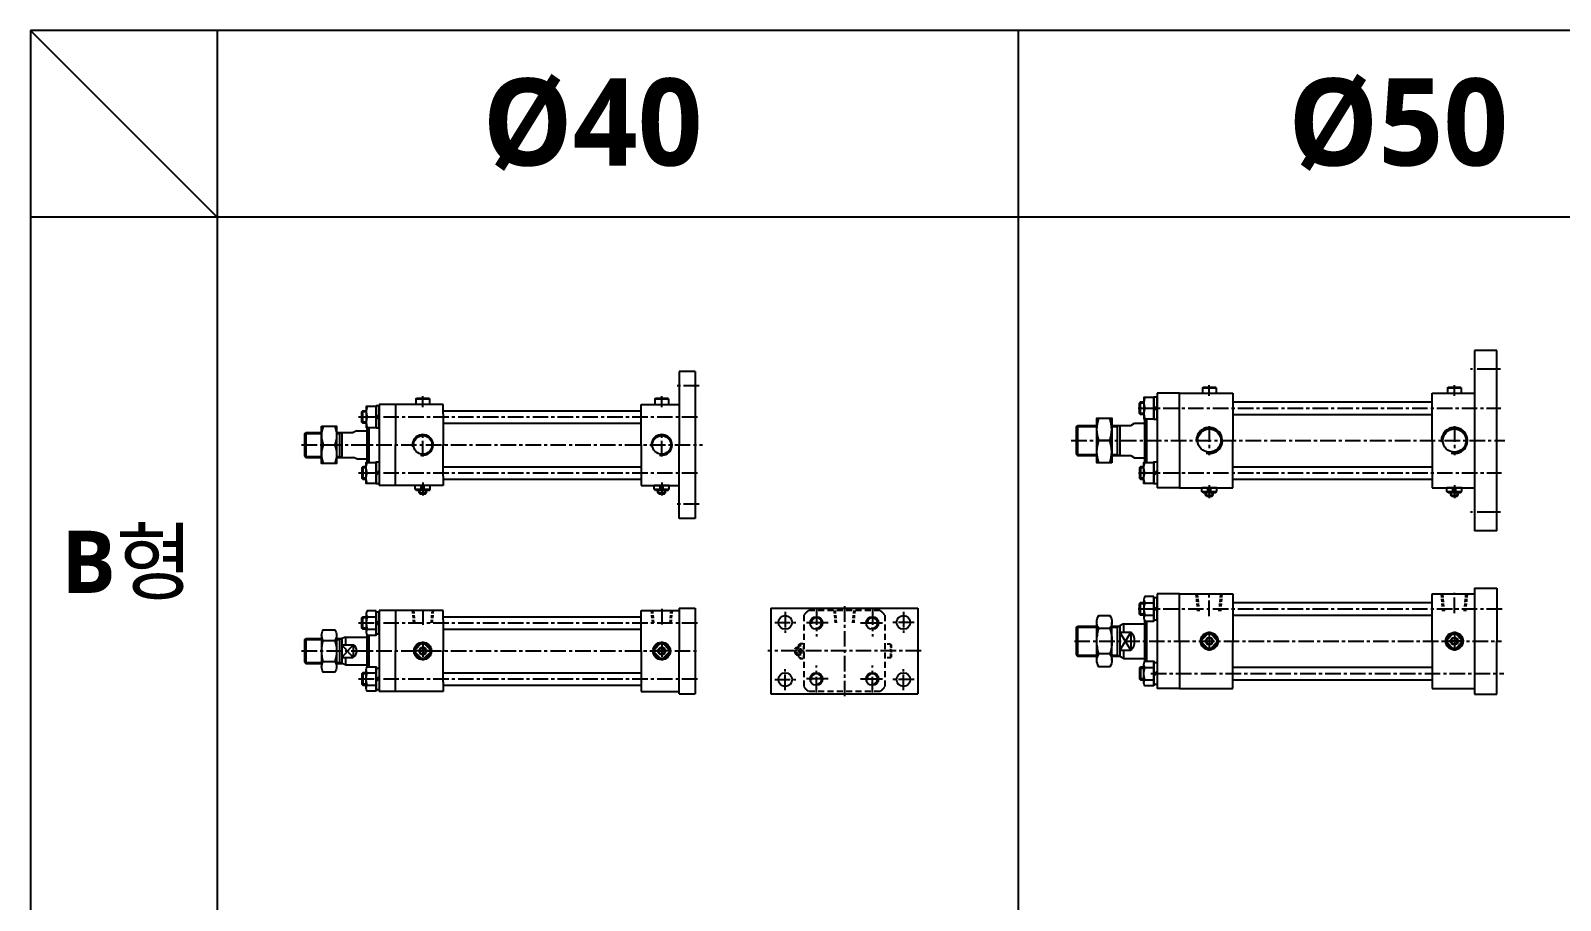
# Model space of a CAD drawing. Extents: x -819 to 29893, y -8942 to 3948.
# Drawn here: x 0 to 1229, y 3249 to 3948 of the extents above; entities that cross this region are included whole.
import ezdxf

# ---------------------------------------------------------------- set-up
doc = ezdxf.new("R2010")
doc.units = 0
doc.header["$LTSCALE"] = 10
doc.header["$MEASUREMENT"] = 0
for name, pattern in [('CENTER', [2, 1.25, -0.25, 0.25, -0.25]), ('CENTERX2', [4, 2.5, -0.5, 0.5, -0.5]), ('HIDDEN', [0.375, 0.25, -0.125]), ('HIDDENX2', [0.75, 0.5, -0.25])]:
    doc.linetypes.add(name, pattern=pattern)
doc.layers.get('0').update_dxf_attribs({"linetype": 'CONTINUOUS'})
for name, color, linetype in [('CEN', 1, 'CENTERX2'), ('CENTER', 1, 'CENTER'), ('ML', 7, 'CONTINUOUS'), ('THIN', 3, 'CONTINUOUS')]:
    doc.layers.add(name, color=color, linetype=linetype)
doc.styles.add('문자', font='romans.shx')

msp = doc.modelspace()

# ---------------------------------------------------------------- linework, layer by layer
for p, q in [((794, 3948.2), (0, 3948.2)), ((0, 3948.2), (0, 2550.2)), ((150, 3798.2), (0, 3948.2)), ((150, 3948.2), (150, 2550.2)), ((794, 2550.2), (794, 3948.2)), ((1438, 3948.2), (794, 3948.2)), ((794, 3798.2), (0, 3798.2)), ((1438, 3798.2), (794, 3798.2))]:
    msp.add_line(p, q)
at = {"layer": 'CEN', "color": 1, "linetype": 'CENTER', "ltscale": 1.5}
for p, q in [((1181.3, 3676.2), (1157.3, 3676.2)), ((1181.3, 3561.2), (1157.3, 3561.2))]:
    msp.add_line(p, q, dxfattribs=at)
at = {"layer": 'CEN', "color": 1, "linetype": 'CENTER'}
for p, q in [((537.2, 3662.7), (518.2, 3662.7)), ((537.2, 3567.7), (518.2, 3567.7)), ((606.5, 3481.1), (606.5, 3464.1)), ((701.5, 3481.1), (701.5, 3464.1)), ((598, 3472.6), (615, 3472.6)), ((710, 3472.6), (693, 3472.6)), ((606.5, 3418.1), (606.5, 3435.1)), ((701.5, 3418.1), (701.5, 3435.1)), ((598, 3426.6), (615, 3426.6)), ((710, 3426.6), (693, 3426.6))]:
    msp.add_line(p, q, dxfattribs=at)
at = {"layer": 'CENTER'}
for p, q in [((631.5, 3483), (631.5, 3461.2)), ((676.5, 3483), (676.5, 3461.2)), ((641, 3472.1), (622.1, 3472.1)), ((667.1, 3472.1), (686, 3472.1)), ((631.5, 3416.2), (631.5, 3438)), ((676.5, 3416.2), (676.5, 3438)), ((641, 3427.1), (622.1, 3427.1)), ((667.1, 3427.1), (686, 3427.1))]:
    msp.add_line(p, q, dxfattribs=at)
at = {"layer": 'ML'}
for p, q in [((1160.3, 3691.2), (1160.3, 3546.2)), ((1178.3, 3691.2), (1160.3, 3691.2)), ((1178.3, 3546.2), (1178.3, 3691.2)), ((521.2, 3674.2), (521.2, 3615.2)), ((534.2, 3674.2), (521.2, 3674.2)), ((534.2, 3674.2), (534.2, 3556.2)), ((309.7, 3652.2), (310.2, 3652.7)), ((309.7, 3652.2), (320.7, 3652.2)), ((310.2, 3652.7), (320.2, 3652.7)), ((320.7, 3652.2), (320.2, 3652.7)), ((501.7, 3652.2), (502.2, 3652.7)), ((501.7, 3652.2), (512.7, 3652.2)), ((502.2, 3652.7), (512.2, 3652.7)), ((512.7, 3652.2), (512.2, 3652.7)), ((905.3, 3656.7), (905.3, 3580.7)), ((923.3, 3656.7), (905.3, 3656.7)), ((923.3, 3618.7), (923.3, 3656.7)), ((923.3, 3656.7), (966.3, 3656.7)), ((941.8, 3661.2), (942.3, 3661.7)), ((941.8, 3661.2), (952.8, 3661.2)), ((941.8, 3656.7), (952.8, 3656.7)), ((942.3, 3661.7), (952.3, 3661.7)), ((952.8, 3661.2), (952.3, 3661.7)), ((966.3, 3656.7), (966.3, 3618.7)), ((1126.3, 3618.7), (1126.3, 3656.7)), ((1126.3, 3656.7), (1160.3, 3656.7)), ((1138.8, 3661.2), (1139.3, 3661.7)), ((1138.8, 3661.2), (1149.8, 3661.2)), ((1138.8, 3656.7), (1149.8, 3656.7)), ((1139.3, 3661.7), (1149.3, 3661.7)), ((1149.8, 3661.2), (1149.3, 3661.7)), ((267, 3632.7), (267, 3642.7)), ((277.7, 3639.6), (280.2, 3637.1)), ((280.2, 3647.7), (280.2, 3582.7)), ((293.2, 3647.7), (280.2, 3647.7)), ((331.7, 3647.7), (293.2, 3647.7)), ((293.2, 3647.7), (293.2, 3615.2)), ((331.7, 3640.2), (331.7, 3647.7)), ((331.7, 3640.2), (331.7, 3615.2)), ((490.7, 3615.2), (490.7, 3647.7)), ((490.7, 3647.7), (521.2, 3647.7)), ((892.1, 3639.7), (892.1, 3649.7)), ((895.5, 3644.7), (902.8, 3644.7)), ((902.8, 3646.6), (905.3, 3644.1)), ((902.8, 3645.2), (905.3, 3642.7)), ((270.2, 3629.2), (270.2, 3601.2)), ((270.4, 3637.7), (277.7, 3637.7)), ((271.7, 3629.2), (271.7, 3601.2)), ((277.7, 3638.2), (280.2, 3635.7)), ((840.3, 3629.7), (841.3, 3630.7)), ((840.3, 3629.7), (840.3, 3607.7)), ((841.3, 3630.7), (841.3, 3606.7)), ((873.3, 3630.7), (873.3, 3606.7)), ((875.3, 3630.7), (875.3, 3606.7)), ((875.3, 3630.7), (884.3, 3630.7)), ((884.3, 3630.7), (887.3, 3632.7)), ((895.3, 3636.2), (895.3, 3601.2)), ((896.8, 3636.2), (896.8, 3601.2)), ((221.2, 3625.2), (221.2, 3605.2)), ((233.8, 3615.2), (244.5, 3615.2)), ((248.2, 3625.2), (248.2, 3605.2)), ((250.2, 3625.2), (250.2, 3605.2)), ((262.2, 3626.4), (259.2, 3625.2)), ((293.2, 3582.7), (293.2, 3615.2)), ((331.7, 3590.2), (331.7, 3615.2)), ((490.7, 3615.2), (490.7, 3582.7)), ((521.2, 3556.2), (521.2, 3615.2)), ((867.3, 3618.7), (858.6, 3618.7)), ((923.3, 3618.7), (923.3, 3580.7)), ((966.3, 3580.7), (966.3, 3618.7)), ((1126.3, 3618.7), (1126.3, 3580.7)), ((262.2, 3604), (259.2, 3605.2)), ((840.3, 3607.7), (841.3, 3606.7)), ((884.3, 3606.7), (887.3, 3604.7)), ((267, 3597.7), (267, 3587.7)), ((270.4, 3592.7), (277.7, 3592.7)), ((277.7, 3592.1), (280.2, 3594.6)), ((277.7, 3590.7), (280.2, 3593.2)), ((331.7, 3590.2), (331.7, 3582.7)), ((892.1, 3597.7), (892.1, 3587.7)), ((895.5, 3592.7), (902.8, 3592.7)), ((902.8, 3592.1), (905.3, 3594.6)), ((902.8, 3590.7), (905.3, 3593.2)), ((293.2, 3582.7), (280.2, 3582.7)), ((331.7, 3582.7), (293.2, 3582.7)), ((321.2, 3582.7), (309.2, 3582.7)), ((309.2, 3579.7), (309.2, 3582.7)), ((309.2, 3579.7), (314, 3579.7)), ((310.2, 3578.7), (309.2, 3579.7)), ((320.2, 3578.7), (310.2, 3578.7)), ((312.2, 3576.7), (312.2, 3578.7)), ((314, 3578.7), (314, 3582.7)), ((316.4, 3578.7), (316.4, 3582.7)), ((316.4, 3579.7), (321.2, 3579.7)), ((318.2, 3576.7), (318.2, 3578.7)), ((320.2, 3578.7), (321.2, 3579.7)), ((321.2, 3579.7), (321.2, 3582.7)), ((490.7, 3582.7), (521.2, 3582.7)), ((513.2, 3582.7), (501.2, 3582.7)), ((501.2, 3579.7), (501.2, 3582.7)), ((501.2, 3579.7), (506, 3579.7)), ((502.2, 3578.7), (501.2, 3579.7)), ((512.2, 3578.7), (502.2, 3578.7)), ((504.2, 3576.7), (504.2, 3578.7)), ((506, 3578.7), (506, 3582.7)), ((508.4, 3578.7), (508.4, 3582.7)), ((508.4, 3579.7), (513.2, 3579.7)), ((510.2, 3576.7), (510.2, 3578.7)), ((512.2, 3578.7), (513.2, 3579.7)), ((513.2, 3579.7), (513.2, 3582.7)), ((923.3, 3580.7), (905.3, 3580.7)), ((923.3, 3580.7), (966.3, 3580.7)), ((953.3, 3580.7), (941.3, 3580.7)), ((941.3, 3577.7), (941.3, 3580.7)), ((946.1, 3576.7), (946.1, 3580.7)), ((948.4, 3576.7), (948.4, 3580.7)), ((953.3, 3577.7), (953.3, 3580.7)), ((1126.3, 3580.7), (1160.3, 3580.7)), ((1150.3, 3580.7), (1138.3, 3580.7)), ((1138.3, 3577.7), (1138.3, 3580.7)), ((1143.1, 3576.7), (1143.1, 3580.7)), ((1145.4, 3576.7), (1145.4, 3580.7)), ((1150.3, 3577.7), (1150.3, 3580.7)), ((312.2, 3576.7), (318.2, 3576.7)), ((313.2, 3575.7), (312.2, 3576.7)), ((317.2, 3575.7), (313.2, 3575.7)), ((317.2, 3575.7), (318.2, 3576.7)), ((504.2, 3576.7), (510.2, 3576.7)), ((505.2, 3575.7), (504.2, 3576.7)), ((509.2, 3575.7), (505.2, 3575.7)), ((509.2, 3575.7), (510.2, 3576.7)), ((941.3, 3577.7), (946.1, 3577.7)), ((942.3, 3576.7), (941.3, 3577.7)), ((952.3, 3576.7), (942.3, 3576.7)), ((944.3, 3574.7), (944.3, 3576.7)), ((944.3, 3574.7), (950.3, 3574.7)), ((945.3, 3573.7), (944.3, 3574.7)), ((949.3, 3573.7), (945.3, 3573.7)), ((948.4, 3577.7), (953.3, 3577.7)), ((949.3, 3573.7), (950.3, 3574.7)), ((950.3, 3574.7), (950.3, 3576.7)), ((952.3, 3576.7), (953.3, 3577.7)), ((1138.3, 3577.7), (1143.1, 3577.7)), ((1139.3, 3576.7), (1138.3, 3577.7)), ((1149.3, 3576.7), (1139.3, 3576.7)), ((1141.3, 3574.7), (1141.3, 3576.7)), ((1141.3, 3574.7), (1147.3, 3574.7)), ((1142.3, 3573.7), (1141.3, 3574.7)), ((1146.3, 3573.7), (1142.3, 3573.7)), ((1145.4, 3577.7), (1150.3, 3577.7)), ((1146.3, 3573.7), (1147.3, 3574.7)), ((1147.3, 3574.7), (1147.3, 3576.7)), ((1149.3, 3576.7), (1150.3, 3577.7)), ((534.2, 3556.2), (521.2, 3556.2)), ((1178.3, 3546.2), (1160.3, 3546.2)), ((923.3, 3495.5), (905.3, 3495.5)), ((905.3, 3495.5), (905.3, 3419.5)), ((923.3, 3495.5), (966.3, 3495.5)), ((923.3, 3457.5), (923.3, 3495.5)), ((966.3, 3495.5), (966.3, 3457.5)), ((1126.3, 3457.5), (1126.3, 3495.5)), ((1126.3, 3495.5), (1160.3, 3495.5)), ((1160.3, 3500), (1160.3, 3415)), ((1160.3, 3500), (1178.3, 3500)), ((1178.3, 3500), (1178.3, 3457.5)), ((269.7, 3479.5), (269.7, 3464.7)), ((293.2, 3482.1), (280.2, 3482.1)), ((280.2, 3482.1), (280.2, 3417.1)), ((293.2, 3482.1), (293.2, 3449.6)), ((331.7, 3482.1), (293.2, 3482.1)), ((331.7, 3474.6), (331.7, 3482.1)), ((490.7, 3482.1), (521.2, 3482.1)), ((490.7, 3449.6), (490.7, 3482.1)), ((521.2, 3484.1), (521.2, 3449.6)), ((521.2, 3484.1), (534.2, 3484.1)), ((534.2, 3484.1), (534.2, 3415.1)), ((595, 3484.1), (713, 3484.1)), ((595, 3484.1), (595, 3415.1)), ((713, 3484.1), (713, 3415.1)), ((892.1, 3478.5), (892.1, 3488.5)), ((894.8, 3490.8), (894.8, 3476.1)), ((895.5, 3488.4), (902.8, 3488.4)), ((902.8, 3485.4), (905.3, 3482.9)), ((902.8, 3484), (905.3, 3481.5)), ((267, 3467.1), (267, 3477.1)), ((270.4, 3477), (277.7, 3477)), ((270.4, 3467.2), (277.7, 3467.2)), ((277.7, 3474), (280.2, 3471.5)), ((277.7, 3472.6), (280.2, 3470.1)), ((331.7, 3474.6), (331.7, 3449.6)), ((840.3, 3468.5), (841.3, 3469.5)), ((840.3, 3468.5), (840.3, 3446.5)), ((841.3, 3469.5), (841.3, 3445.5)), ((856.9, 3442.1), (856.9, 3472.8)), ((867.4, 3467.7), (858.5, 3467.7)), ((868.9, 3442.1), (868.9, 3472.8)), ((873.3, 3469.5), (873.3, 3445.5)), ((878.3, 3471.5), (875.3, 3469.7)), ((875.3, 3469.7), (875.3, 3445.2)), ((878.3, 3471.5), (878.3, 3464.7)), ((895.3, 3474.1), (895.3, 3440.8)), ((895.5, 3478.5), (902.8, 3478.5)), ((896.8, 3473.6), (896.8, 3441.3)), ((221.2, 3459.6), (221.2, 3439.6)), ((233.9, 3462.3), (233.9, 3436.8)), ((235.2, 3458.1), (244.5, 3458.1)), ((245.9, 3462.3), (245.9, 3436.8)), ((248.2, 3459.6), (248.2, 3439.6)), ((253.2, 3460.8), (250.2, 3459.6)), ((250.2, 3459.6), (250.2, 3439.6)), ((253.2, 3460.8), (253.2, 3454.6)), ((270.2, 3462.7), (270.2, 3436.5)), ((271.7, 3462.3), (271.7, 3436.9)), ((314, 3455.5), (309.3, 3450.8)), ((316.4, 3455.5), (321, 3450.8)), ((506, 3455.5), (501.3, 3450.8)), ((508.4, 3455.5), (513, 3450.8)), ((875.3, 3464.7), (884.3, 3464.7)), ((884.3, 3464.7), (884.3, 3450.2)), ((923.3, 3457.5), (923.3, 3419.5)), ((946.1, 3463.3), (941.4, 3458.6)), ((941.4, 3456.3), (946.1, 3451.6)), ((948.4, 3463.3), (953.1, 3458.6)), ((953.1, 3456.3), (948.4, 3451.6)), ((966.3, 3419.5), (966.3, 3457.5)), ((1126.3, 3457.5), (1126.3, 3419.5)), ((1143.1, 3463.3), (1138.4, 3458.6)), ((1138.4, 3456.3), (1143.1, 3451.6)), ((1145.4, 3463.3), (1150.1, 3458.6)), ((1150.1, 3456.3), (1145.4, 3451.6)), ((1178.3, 3415), (1178.3, 3457.5)), ((250.2, 3454.6), (259.5, 3454.6)), ((250.2, 3444.5), (259.2, 3444.5)), ((253.2, 3444.5), (253.2, 3438.4)), ((259.2, 3454.6), (259.2, 3444.5)), ((293.2, 3417.1), (293.2, 3449.6)), ((309.3, 3448.4), (314, 3443.7)), ((321, 3448.4), (316.4, 3443.7)), ((331.7, 3424.6), (331.7, 3449.6)), ((490.7, 3449.6), (490.7, 3417.1)), ((501.3, 3448.4), (506, 3443.7)), ((513, 3448.4), (508.4, 3443.7)), ((521.2, 3415.1), (521.2, 3449.6)), ((840.3, 3446.5), (841.3, 3445.5)), ((867.4, 3447.2), (858.5, 3447.2)), ((875.3, 3450.2), (884.3, 3450.2)), ((878.3, 3443.5), (875.3, 3445.2)), ((878.3, 3450.2), (878.3, 3443.5)), ((235.2, 3441.1), (244.5, 3441.1)), ((253.2, 3438.4), (250.2, 3439.6)), ((267, 3432.1), (267, 3422.1)), ((269.7, 3419.7), (269.7, 3434.5)), ((270.4, 3432), (277.7, 3432)), ((892.1, 3436.5), (892.1, 3426.5)), ((894.8, 3424.1), (894.8, 3438.8)), ((895.5, 3436.4), (902.8, 3436.4)), ((902.8, 3430.9), (905.3, 3433.4)), ((902.8, 3429.5), (905.3, 3432)), ((270.4, 3422.2), (277.7, 3422.2)), ((277.7, 3426.5), (280.2, 3429)), ((277.7, 3425.1), (280.2, 3427.6)), ((331.7, 3424.6), (331.7, 3417.1)), ((895.5, 3426.5), (902.8, 3426.5)), ((923.3, 3419.5), (905.3, 3419.5)), ((923.3, 3419.5), (966.3, 3419.5)), ((1126.3, 3419.5), (1160.3, 3419.5)), ((293.2, 3417.1), (280.2, 3417.1)), ((331.7, 3417.1), (293.2, 3417.1)), ((490.7, 3417.1), (521.2, 3417.1)), ((521.2, 3415.1), (534.2, 3415.1)), ((595, 3415.1), (713, 3415.1)), ((1160.3, 3415), (1178.3, 3415))]:
    msp.add_line(p, q, dxfattribs=at)
at = {"layer": 'ML', "color": 7, "linetype": 'Continuous'}
for p, q in [((309.7, 3652.2), (309.7, 3647.7)), ((320.7, 3652.2), (320.7, 3647.7)), ((501.7, 3652.2), (501.7, 3647.7)), ((512.7, 3652.2), (512.7, 3647.7)), ((941.8, 3661.2), (941.8, 3656.7)), ((952.8, 3661.2), (952.8, 3656.7)), ((1138.8, 3661.2), (1138.8, 3656.7)), ((1149.8, 3661.2), (1149.8, 3656.7)), ((331.7, 3642.7), (490.7, 3642.7)), ((966.3, 3649.7), (1126.3, 3649.7)), ((966.3, 3639.7), (1126.3, 3639.7)), ((331.7, 3632.7), (490.7, 3632.7)), ((841.3, 3630.7), (856.9, 3630.7)), ((868.9, 3630.7), (875.3, 3630.7)), ((887.3, 3632.7), (895.3, 3632.7)), ((220.2, 3624.2), (221.2, 3625.2)), ((220.2, 3624.2), (220.2, 3606.2)), ((221.2, 3625.2), (233.8, 3625.2)), ((245.8, 3625.2), (250.2, 3625.2)), ((250.2, 3625.2), (259.2, 3625.2)), ((262.2, 3626.4), (270.2, 3626.4)), ((220.2, 3606.2), (221.2, 3605.2)), ((221.2, 3605.2), (233.8, 3605.2)), ((245.8, 3605.2), (250.2, 3605.2)), ((250.2, 3605.2), (259.2, 3605.2)), ((262.2, 3604), (270.2, 3604)), ((841.3, 3606.7), (856.9, 3606.7)), ((868.9, 3606.7), (875.3, 3606.7)), ((875.3, 3606.7), (884.3, 3606.7)), ((887.3, 3604.7), (895.3, 3604.7)), ((331.7, 3597.7), (490.7, 3597.7)), ((966.3, 3597.7), (1126.3, 3597.7)), ((331.7, 3587.7), (490.7, 3587.7)), ((966.3, 3587.7), (1126.3, 3587.7)), ((966.3, 3488.5), (1126.3, 3488.5)), ((331.7, 3477.1), (490.7, 3477.1)), ((331.7, 3467.1), (490.7, 3467.1)), ((841.3, 3469.5), (856.9, 3469.5)), ((868.9, 3469.5), (875.3, 3469.5)), ((878.3, 3471.5), (895.3, 3471.5)), ((966.3, 3478.5), (1126.3, 3478.5)), ((220.2, 3458.6), (221.2, 3459.6)), ((220.2, 3458.6), (220.2, 3440.6)), ((221.2, 3459.6), (233.9, 3459.6)), ((245.9, 3459.6), (250.2, 3459.6)), ((253.2, 3460.8), (270.2, 3460.8)), ((841.3, 3445.5), (856.9, 3445.5)), ((868.9, 3445.5), (875.3, 3445.5)), ((878.3, 3443.5), (895.3, 3443.5)), ((220.2, 3440.6), (221.2, 3439.6)), ((221.2, 3439.6), (233.9, 3439.6)), ((245.9, 3439.6), (250.2, 3439.6)), ((253.2, 3438.4), (270.2, 3438.4)), ((331.7, 3432.1), (490.7, 3432.1)), ((966.3, 3436.5), (1126.3, 3436.5)), ((331.7, 3422.1), (490.7, 3422.1)), ((966.3, 3426.5), (1126.3, 3426.5))]:
    msp.add_line(p, q, dxfattribs=at)
at = {"layer": 'ML', "color": 1, "linetype": 'CENTER'}
for p, q in [((315.2, 3645.6), (315.2, 3654.3)), ((507.2, 3645.6), (507.2, 3654.3)), ((947.3, 3654.6), (947.3, 3663.3)), ((1144.3, 3654.6), (1144.3, 3663.3)), ((890.2, 3644.7), (1181.5, 3644.7)), ((263.5, 3637.7), (537.6, 3637.7)), ((947.3, 3630.2), (947.3, 3607.1)), ((1144.3, 3630.2), (1144.3, 3607.1)), ((217.7, 3615.2), (540, 3615.2)), ((315.2, 3606), (315.2, 3624.3)), ((507.2, 3606), (507.2, 3624.3)), ((836.4, 3618.7), (1184.9, 3618.7)), ((263.5, 3592.7), (537.6, 3592.7)), ((890.3, 3592.7), (1182.2, 3592.7)), ((315.2, 3584.9), (315.2, 3574.5)), ((507.2, 3584.9), (507.2, 3574.5)), ((947.3, 3582.9), (947.3, 3572.5)), ((1144.3, 3582.9), (1144.3, 3572.5)), ((947.3, 3477.6), (947.3, 3496.3)), ((1144.3, 3480.1), (1144.3, 3496.3)), ((315.2, 3483), (315.2, 3470.4)), ((507.2, 3483.4), (507.2, 3470)), ((654, 3485.6), (654, 3413.2)), ((890.2, 3483.5), (1182.8, 3483.5)), ((263.5, 3472.1), (537.6, 3472.1)), ((315.2, 3457.3), (315.2, 3441.9)), ((507.2, 3457.3), (507.2, 3441.9)), ((838.9, 3457.5), (1182.2, 3457.5)), ((947.3, 3465.2), (947.3, 3449.8)), ((1152, 3457.5), (1136.6, 3457.5)), ((1144.3, 3465.2), (1144.3, 3449.8)), ((217.7, 3449.6), (537.7, 3449.6)), ((322.9, 3449.6), (307.5, 3449.6)), ((514.9, 3449.6), (499.5, 3449.6)), ((715.6, 3449.6), (592.5, 3449.6)), ((900.4, 3431.5), (1183.9, 3431.5)), ((263.5, 3427.1), (537.6, 3427.1))]:
    msp.add_line(p, q, dxfattribs=at)
at = {"layer": 'ML', "color": 2, "linetype": 'Continuous'}
for p, q in [((840.5, 3629.9), (856.9, 3629.9)), ((868.9, 3629.9), (873.3, 3629.9)), ((220.4, 3624.4), (233.8, 3624.4)), ((245.8, 3624.4), (248.2, 3624.4)), ((220.4, 3605.9), (233.8, 3605.9)), ((245.8, 3605.9), (248.2, 3605.9)), ((840.5, 3607.4), (856.9, 3607.4)), ((868.9, 3607.4), (873.3, 3607.4)), ((840.5, 3468.7), (856.9, 3468.7)), ((868.9, 3468.7), (873.3, 3468.7)), ((220.4, 3458.8), (233.9, 3458.8)), ((245.9, 3458.8), (248.2, 3458.8)), ((840.5, 3446.2), (856.9, 3446.2)), ((868.9, 3446.2), (873.3, 3446.2)), ((220.4, 3440.3), (233.9, 3440.3)), ((245.9, 3440.3), (248.2, 3440.3))]:
    msp.add_line(p, q, dxfattribs=at)
at = {"layer": 'ML', "color": 2}
for p, q in [((873.3, 3629.9), (874.6, 3630.7)), ((248.2, 3624.4), (249.5, 3625.2)), ((248.2, 3605.9), (249.5, 3605.2)), ((873.3, 3607.4), (874.6, 3606.7)), ((312.7, 3576.2), (312.7, 3578.7)), ((317.7, 3576.2), (317.7, 3578.7)), ((504.7, 3576.2), (504.7, 3578.7)), ((509.7, 3576.2), (509.7, 3578.7)), ((944.8, 3574.2), (944.8, 3576.7)), ((949.8, 3574.2), (949.8, 3576.7)), ((1141.8, 3574.2), (1141.8, 3576.7)), ((1146.8, 3574.2), (1146.8, 3576.7)), ((873.3, 3468.7), (874.6, 3469.5)), ((248.2, 3458.8), (249.5, 3459.6)), ((884.3, 3464.7), (875.3, 3450.2)), ((884.3, 3450.2), (875.3, 3464.7)), ((259.2, 3454.6), (250.2, 3444.5)), ((259.2, 3444.5), (250.2, 3454.6)), ((873.3, 3446.2), (874.6, 3445.5)), ((248.2, 3440.3), (249.5, 3439.6))]:
    msp.add_line(p, q, dxfattribs=at)
at = {"layer": 'ML', "color": 6, "linetype": 'HIDDEN'}
for p, q in [((938, 3481.5), (936.8, 3495.5)), ((939.2, 3481.5), (937.9, 3495.5)), ((955.3, 3481.5), (956.6, 3495.5)), ((956.5, 3481.5), (957.7, 3495.5)), ((1135, 3481.5), (1133.8, 3495.5)), ((1136.2, 3481.5), (1134.9, 3495.5)), ((1152.3, 3481.5), (1153.6, 3495.5)), ((1153.5, 3481.5), (1154.7, 3495.5)), ((306.8, 3482.1), (307.7, 3472.1)), ((307.7, 3482.1), (308.6, 3472.1)), ((322.6, 3482.1), (321.8, 3472.1)), ((323.5, 3482.1), (322.6, 3472.1)), ((498.8, 3482.1), (499.7, 3472.1)), ((499.7, 3482.1), (500.6, 3472.1)), ((514.6, 3482.1), (513.8, 3472.1)), ((515.5, 3482.1), (514.6, 3472.1)), ((645.7, 3482.1), (646.6, 3472.1)), ((646.5, 3482.1), (647.4, 3472.1)), ((661.5, 3482.1), (660.6, 3472.1)), ((662.3, 3482.1), (661.5, 3472.1)), ((617.5, 3454.6), (618.5, 3455.6)), ((618.5, 3455.6), (621.5, 3455.6)), ((618.5, 3455.6), (618.5, 3450.8)), ((621.5, 3443.6), (621.5, 3455.6)), ((691, 3455.1), (686.5, 3455.1)), ((691, 3455.1), (691.5, 3454.6)), ((691, 3455.1), (691, 3444.1)), ((614.5, 3451.6), (615.5, 3452.6)), ((614.5, 3447.6), (614.5, 3451.6)), ((614.5, 3447.6), (615.5, 3446.6)), ((615, 3452.1), (617.5, 3452.1)), ((615, 3447.1), (617.5, 3447.1)), ((615.5, 3452.6), (617.5, 3452.6)), ((615.5, 3452.6), (615.5, 3446.6)), ((615.5, 3446.6), (617.5, 3446.6)), ((617.5, 3444.6), (617.5, 3454.6)), ((617.5, 3450.8), (621.5, 3450.8)), ((617.5, 3448.4), (621.5, 3448.4)), ((617.5, 3444.6), (618.5, 3443.6)), ((618.5, 3448.4), (618.5, 3443.6)), ((618.5, 3443.6), (621.5, 3443.6)), ((691, 3444.1), (686.5, 3444.1)), ((691, 3444.1), (691.5, 3444.6)), ((691.5, 3454.6), (691.5, 3444.6))]:
    msp.add_line(p, q, dxfattribs=at)
at = {"layer": 'ML', "color": 6, "linetype": 'HIDDENX2'}
for p, q in [((682.9, 3482.1), (625.1, 3482.1)), ((621.5, 3478.5), (621.5, 3420.7)), ((686.5, 3478.5), (686.5, 3420.7)), ((682.9, 3417.1), (625.1, 3417.1))]:
    msp.add_line(p, q, dxfattribs=at)
at = {"layer": 'ML'}
for points in [[(902.8, 3653.2), (894.8, 3653.2), (894.8, 3636.2), (902.8, 3636.2)], [(277.7, 3646.2), (269.7, 3646.2), (269.7, 3629.2), (277.7, 3629.2)], [(233.8, 3630.2), (245.8, 3630.2), (245.8, 3600.2), (233.8, 3600.2)], [(868.9, 3600.7), (856.9, 3600.7), (856.9, 3636.7), (868.9, 3636.7)], [(277.7, 3584.2), (269.7, 3584.2), (269.7, 3601.2), (277.7, 3601.2)], [(902.8, 3584.2), (894.8, 3584.2), (894.8, 3601.2), (902.8, 3601.2)]]:
    msp.add_lwpolyline(points, close=True, dxfattribs=at)
for points in [[(895.5, 3653.2, 0.178633), (895.5, 3644.7, 0.178633), (895.5, 3636.2)], [(270.4, 3646.2, 0.178633), (270.4, 3637.7, 0.178633), (270.4, 3629.2)], [(235.1, 3630.2, 0.178633), (235.1, 3615.2, 0.178633), (235.1, 3600.2)], [(244.5, 3630.2, -0.178633), (244.5, 3615.2, -0.178633), (244.5, 3600.2)], [(858.6, 3600.7, -0.178633), (858.6, 3618.7, -0.178633), (858.6, 3636.7)], [(867.3, 3600.7, 0.178633), (867.3, 3618.7, 0.178633), (867.3, 3636.7)], [(270.4, 3584.2, -0.178633), (270.4, 3592.7, -0.178633), (270.4, 3601.2)], [(895.5, 3584.2, -0.178633), (895.5, 3592.7, -0.178633), (895.5, 3601.2)], [(902.8, 3493.3), (895.5, 3493.3, 0.309401), (895.5, 3488.4, 0.154701), (895.5, 3478.5, 0.309401), (895.5, 3473.6), (902.8, 3473.6), (902.8, 3493.3)], [(277.7, 3481.9), (270.4, 3481.9, 0.309401), (270.4, 3477, 0.154701), (270.4, 3467.2, 0.309401), (270.4, 3462.3), (277.7, 3462.3), (277.7, 3481.9)], [(867.4, 3447.2, -0.309401), (867.4, 3437), (858.5, 3437, -0.309401), (858.5, 3447.2, -0.154701), (858.5, 3467.7, -0.309401), (858.5, 3478), (867.4, 3478, -0.309401), (867.4, 3467.7, -0.154701), (867.4, 3447.2, 0.178633)], [(235.2, 3458.1, -0.309401), (235.2, 3466.6), (244.5, 3466.6, -0.309401), (244.5, 3458.1, -0.154701), (244.5, 3441.1, -0.309401), (244.5, 3432.6), (235.2, 3432.6, -0.309401), (235.2, 3441.1, -0.154701), (235.2, 3458.1)], [(277.7, 3417.3), (270.4, 3417.3, -0.309401), (270.4, 3422.2, -0.154701), (270.4, 3432, -0.309401), (270.4, 3436.9), (277.7, 3436.9), (277.7, 3417.3)], [(902.8, 3421.6), (895.5, 3421.6, -0.309401), (895.5, 3426.5, -0.154701), (895.5, 3436.4, -0.309401), (895.5, 3441.3), (902.8, 3441.3), (902.8, 3421.6)]]:
    msp.add_lwpolyline(points, format="xyb", dxfattribs=at)
for points in [[(905.3, 3635.9), (905.3, 3653.5), (902.8, 3653.5), (902.8, 3635.9), (905.3, 3635.9)], [(269.7, 3632.7), (267, 3632.7), (266.2, 3633.5), (266.2, 3641.8), (267, 3642.7), (269.7, 3642.7)], [(280.2, 3628.9), (280.2, 3646.5), (277.7, 3646.5), (277.7, 3628.9), (280.2, 3628.9)], [(894.8, 3639.7), (892.1, 3639.7), (891.3, 3640.5), (891.3, 3648.8), (892.1, 3649.7), (894.8, 3649.7)], [(269.7, 3597.7), (267, 3597.7), (266.2, 3596.8), (266.2, 3588.5), (267, 3587.7), (269.7, 3587.7)], [(280.2, 3601.5), (280.2, 3583.9), (277.7, 3583.9), (277.7, 3601.5), (280.2, 3601.5)], [(894.8, 3597.7), (892.1, 3597.7), (891.3, 3596.8), (891.3, 3588.5), (892.1, 3587.7), (894.8, 3587.7)], [(905.3, 3601.5), (905.3, 3583.9), (902.8, 3583.9), (902.8, 3601.5), (905.3, 3601.5)], [(905.3, 3474.7), (905.3, 3492.3), (902.8, 3492.3), (902.8, 3474.7), (905.3, 3474.7)], [(280.2, 3463.3), (280.2, 3480.9), (277.7, 3480.9), (277.7, 3463.3), (280.2, 3463.3)], [(894.8, 3478.5), (892.1, 3478.5), (891.3, 3479.3), (891.3, 3487.6), (892.1, 3488.5), (894.8, 3488.5)], [(269.7, 3467.1), (267, 3467.1), (266.2, 3467.9), (266.2, 3476.3), (267, 3477.1), (269.7, 3477.1)], [(269.7, 3432.1), (267, 3432.1), (266.2, 3431.3), (266.2, 3422.9), (267, 3422.1), (269.7, 3422.1)], [(280.2, 3435.9), (280.2, 3418.3), (277.7, 3418.3), (277.7, 3435.9), (280.2, 3435.9)], [(894.8, 3436.5), (892.1, 3436.5), (891.3, 3435.6), (891.3, 3427.3), (892.1, 3426.5), (894.8, 3426.5)], [(905.3, 3440.3), (905.3, 3422.7), (902.8, 3422.7), (902.8, 3440.3), (905.3, 3440.3)]]:
    msp.add_lwpolyline(points, dxfattribs=at)
for centre, radius in [((947.3, 3618.7), 9.32), ((1144.3, 3618.7), 9.32), ((315.2, 3615.2), 7.48), ((507.2, 3615.2), 7.48), ((606.5, 3472.6), 5.5), ((631.5, 3472.1), 5), ((676.5, 3472.1), 5), ((701.5, 3472.6), 5.5), ((315.2, 3449.6), 7), ((315.2, 3449.6), 6), ((507.2, 3449.6), 7), ((507.2, 3449.6), 6), ((947.3, 3457.5), 7), ((947.3, 3457.5), 6), ((947.3, 3457.5), 3), ((1144.3, 3457.5), 7), ((1144.3, 3457.5), 6), ((1144.3, 3457.5), 3), ((315.2, 3449.6), 3), ((507.2, 3449.6), 3), ((606.5, 3426.6), 5.5), ((631.5, 3427.1), 5), ((676.5, 3427.1), 5), ((701.5, 3426.6), 5.5)]:
    msp.add_circle(centre, radius, dxfattribs=at)
at = {"layer": 'ML', "color": 2}
for centre in [(947.3, 3457.5), (1144.3, 3457.5), (315.2, 3449.6), (507.2, 3449.6)]:
    msp.add_circle(centre, 2.5, dxfattribs=at)
for centre, radius, start, end in [((947.3, 3618.7), 10.5, 255.8665, 186.9898), ((1144.3, 3618.7), 10.5, 255.8665, 186.9898), ((315.2, 3615.2), 8.33, 257.7757, 190.5803), ((507.2, 3615.2), 8.33, 257.7757, 190.5803), ((631.5, 3472.1), 4.19, 259.1333, 190.7369), ((676.5, 3472.1), 4.19, 256.0782, 189.9609), ((315.2, 3449.6), 6.5, 262.191, 185.6433), ((507.2, 3449.6), 6.5, 262.191, 185.6433), ((947.3, 3457.5), 6.5, 262.191, 185.6433), ((1144.3, 3457.5), 6.5, 262.191, 185.6433), ((631.5, 3427.1), 4.19, 259.5017, 192.7138), ((676.5, 3427.1), 4.19, 256.8489, 192.1583)]:
    msp.add_arc(centre, radius, start, end, dxfattribs=at)
at = {"layer": 'ML', "color": 6, "linetype": 'HIDDENX2'}
for start, end in [(131.6579, 138.3421), (41.6579, 48.3421), (221.6579, 228.3421), (311.6579, 318.3421)]:
    msp.add_arc((654, 3449.6), 43.5, start, end, dxfattribs=at)
at = {"layer": 'ML'}
for centre, radius, start, end in [((877.1, 3457.5), 10.2, 314.8229, 45.1771), ((256.3, 3449.7), 5.89, 299.364, 57.3312)]:
    msp.add_arc(centre, radius, start, end, dxfattribs=at)
at = {"layer": 'THIN', "color": 2}
for p, q in [((269.7, 3641.8), (266.2, 3641.8)), ((894.8, 3648.8), (891.3, 3648.8)), ((894.8, 3640.5), (891.3, 3640.5)), ((269.7, 3633.5), (266.2, 3633.5)), ((269.7, 3596.8), (266.2, 3596.8)), ((894.8, 3596.8), (891.3, 3596.8)), ((269.7, 3588.5), (266.2, 3588.5)), ((894.8, 3588.5), (891.3, 3588.5)), ((894.8, 3487.6), (891.3, 3487.6)), ((269.7, 3476.3), (266.2, 3476.3)), ((269.7, 3467.9), (266.2, 3467.9)), ((894.8, 3479.3), (891.3, 3479.3)), ((269.7, 3431.3), (266.2, 3431.3)), ((894.8, 3435.6), (891.3, 3435.6)), ((269.7, 3422.9), (266.2, 3422.9)), ((894.8, 3427.3), (891.3, 3427.3))]:
    msp.add_line(p, q, dxfattribs=at)

# ---------------------------------------------------------------- texts
at = {"attachment_point": 1, "style": '문자'}
for s, width, gutter_width, insert, char_height in [('{\\fMalgun Gothic|b1|i0|c129|p50;%%C40}', 124.533, 16, (363.2, 3909.7), 70), ('{\\fMalgun Gothic|b1|i0|c129|p50;%%C50}', 124.533, 16, (1010.7, 3909.7), 70), ('{\\fMalgun Gothic|b1|i0|c129|p50;B형}', 655.383, 160, (24.7, 3546.3), 50)]:
    msp.add_mtext_dynamic_manual_height_columns(s, width=width, gutter_width=gutter_width, heights=[0], dxfattribs=dict(at, insert=insert, char_height=char_height))

doc.saveas('drawing.dxf')
